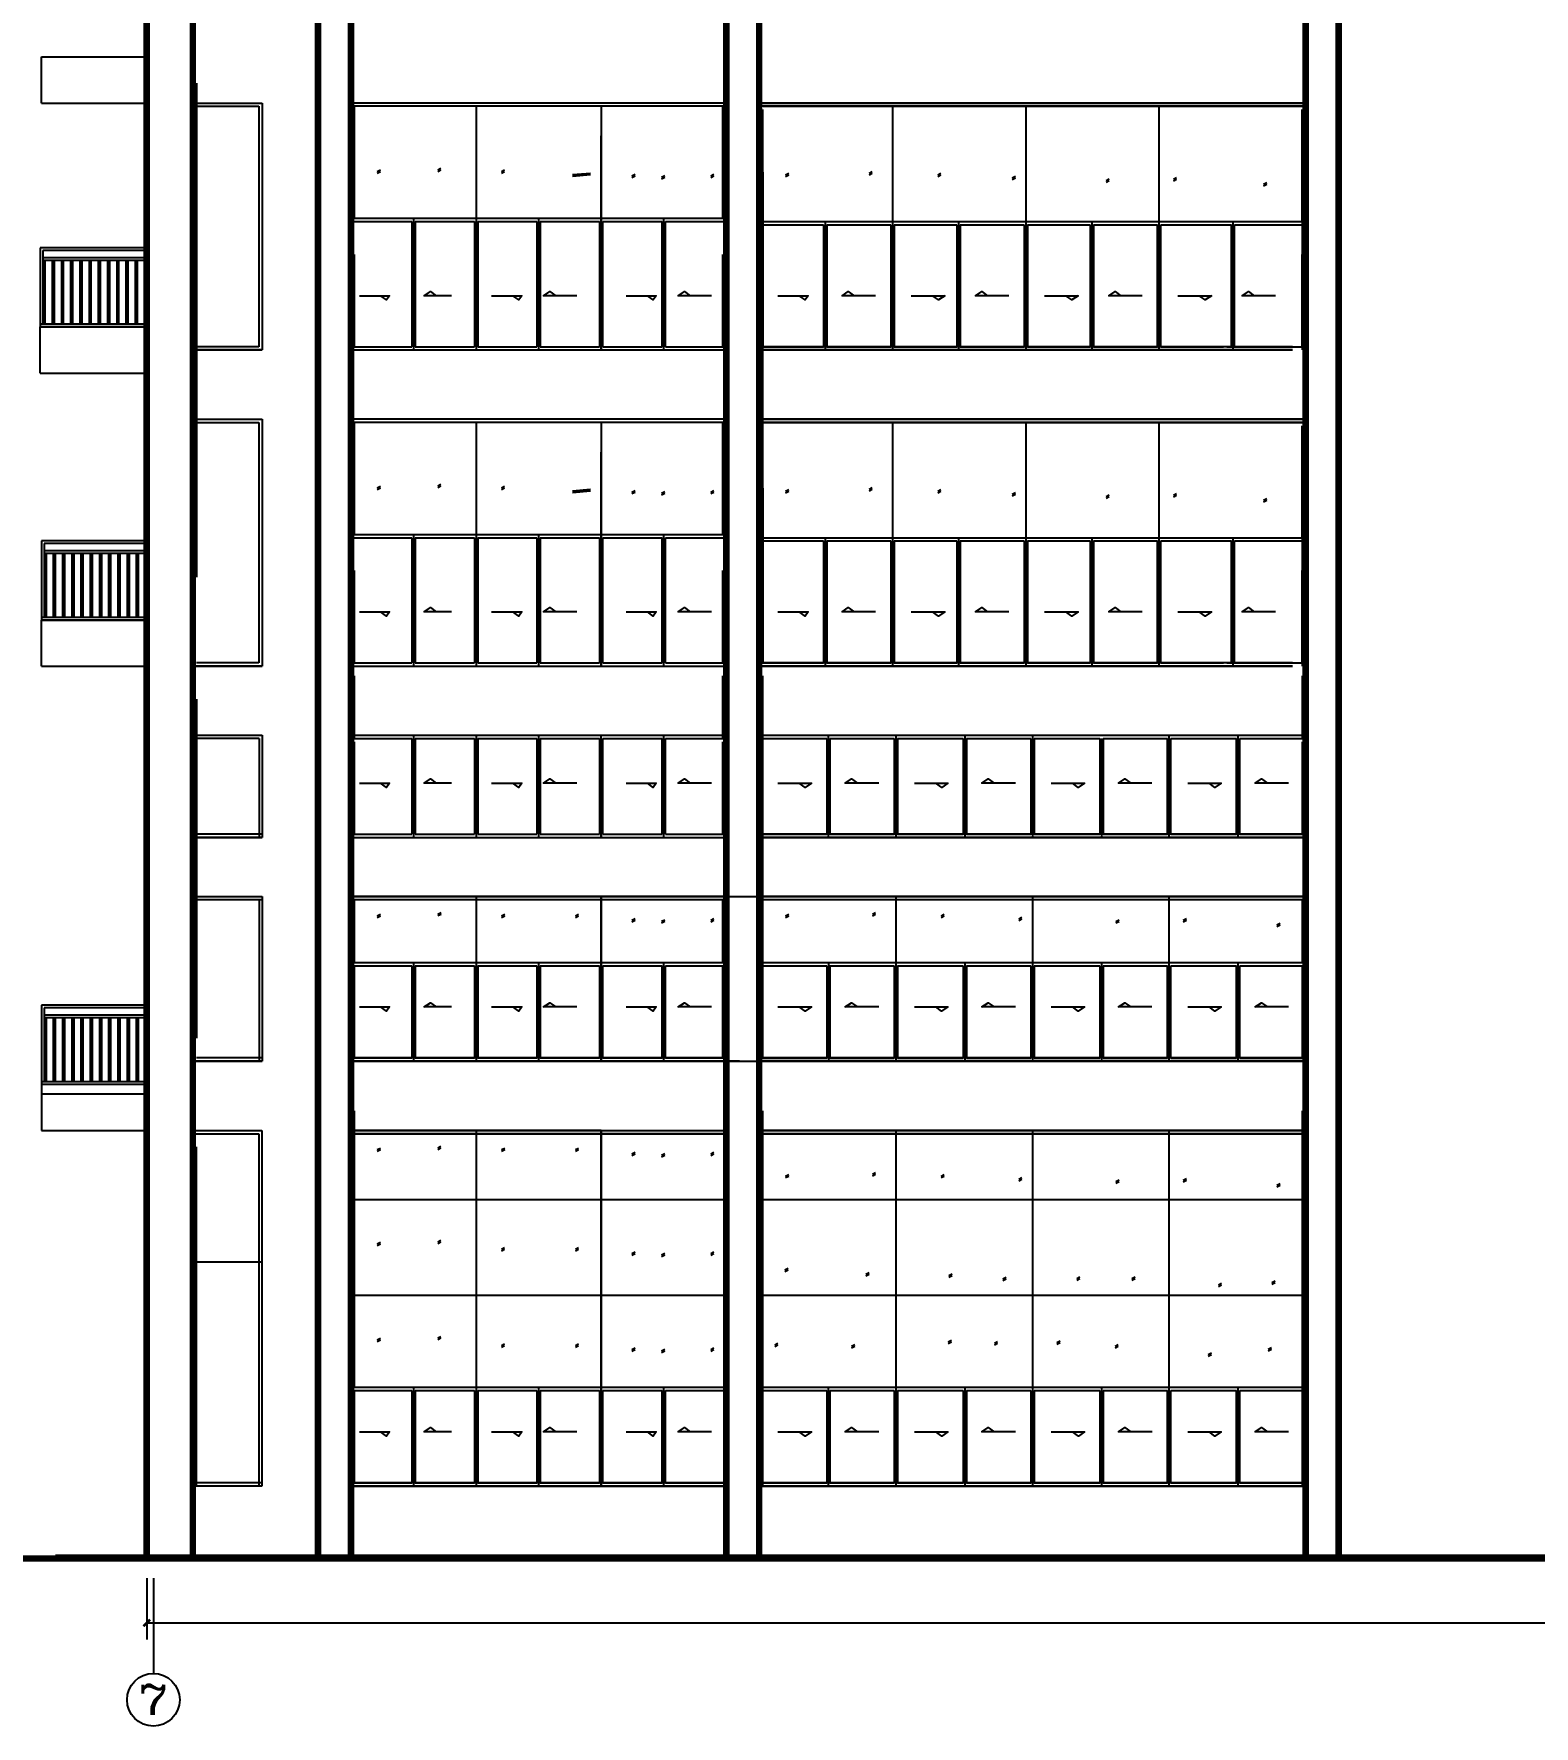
# Model space of a CAD drawing. Header units: millimetres. Extents: x 591771 to 1936534, y -622016 to 355666.
# Drawn here: x 689958 to 712742, y -89954 to -64259 of the extents above; entities that cross this region are included whole.
import ezdxf
from ezdxf.enums import TextEntityAlignment as Align

# ---------------------------------------------------------------- set-up
doc = ezdxf.new("R2010")
doc.units = ezdxf.units.MM
doc.header["$LTSCALE"] = 80
doc.linetypes.add('JIS_08_25', pattern=[28, 25, -1.125, 0.75, -1.125])
for name, color, linetype in [('\\M+5B4B0\\M+5BBA7', 124, 'Continuous'), ('\\M+5C0B8\\M+5B8CB', 6, 'Continuous'), ('\\M+5C1A2\\M+5C3E6\\M+5CFDF\\M+5CCF51', 7, 'Continuous'), ('\\M+5C1A2\\M+5C3E6\\M+5CFDF\\M+5CCF55', 140, 'Continuous'), ('AXIS', 3, 'Continuous'), ('AXIS_TEXT', 7, 'Continuous'), ('PUB_DIM', 3, 'Continuous'), ('WINDOW', 4, 'Continuous')]:
    doc.layers.add(name, color=color, linetype=linetype)
doc.styles.add('_TCH_AXIS', font='COMPLEX', dxfattribs={"bigfont": 'GBCBIG'})
doc.styles.add('DIM_FONT', font='SIMPLEX.shx', dxfattribs={"width": 0.8})
doc.dimstyles.new('DIMN', dxfattribs={"dimtxt": 300, "dimasz": 100, "dimexe": 250, "dimexo": 300, "dimgap": 150, "dimtad": 1, "dimdec": 0, "dimzin": 0, "dimdsep": 46, "dimtxsty": 'DIM_FONT', "dimblk": 'ARCHTICK', "dimcen": 0.09, "dimclrt": 7, "dimazin": 2, "dimtfac": 1, "dimtdec": 0, "dimtix": 1, "dimtmove": 2, "dimatfit": 3, "dimldrblk": 'ARCHTICK', "dimfxl": 0, "dimtolj": 1, "dimtzin": 0, "dimarcsym": 0})

# ---------------------------------------------------------------- blocks, each defined once
blk = doc.blocks.new('lmg3')
at = {"layer": '\\M+5B4B0\\M+5BBA7'}
for p, q in [((810879, -551852), (802579, -551852)), ((802579, -551852), (802579, -554352)), ((810829, -551902), (802629, -551902)), ((802629, -551902), (802629, -552852)), ((804654, -551852), (804654, -554352)), ((806729, -551852), (806729, -554352)), ((808804, -554352), (808804, -551852)), ((810829, -552852), (810829, -551902)), ((810879, -554352), (810879, -551852)), ((802629, -552852), (810879, -552852)), ((803629, -552852), (803629, -554352)), ((804679, -552902), (804679, -554302)), ((805704, -552852), (805704, -554352)), ((807779, -552852), (807779, -554352)), ((809854, -554352), (809854, -552852)), ((802579, -554352), (810879, -554352))]:
    blk.add_line(p, q, dxfattribs=at)
at = {"layer": 'WINDOW', "color": 252}
for p, q in [((803028, -552124), (802979, -552149)), ((803028, -552149), (802979, -552174)), ((804347, -552096), (804298, -552121)), ((804347, -552121), (804298, -552146)), ((805389, -552124), (805340, -552149)), ((805389, -552149), (805340, -552174)), ((806569, -552170), (806520, -552195)), ((809068, -552188), (809019, -552213)), ((806569, -552195), (806520, -552220)), ((808045, -552207), (807996, -552232)), ((808045, -552232), (807996, -552257)), ((809068, -552213), (809019, -552238)), ((810489, -552262), (810439, -552287)), ((810489, -552287), (810439, -552312)), ((802629, -552902), (803604, -552902)), ((802629, -552902), (802629, -554302)), ((803604, -552902), (803604, -554302)), ((803654, -552902), (804629, -552902)), ((803654, -552902), (803654, -554302)), ((804629, -552902), (804629, -554302)), ((804679, -552902), (805679, -552902)), ((805679, -552902), (805679, -554302)), ((805729, -552902), (806704, -552902)), ((805729, -552902), (805729, -554302)), ((806704, -552902), (806704, -554302)), ((806754, -552902), (807754, -552902)), ((806754, -552902), (806754, -554302)), ((807754, -552902), (807754, -554302)), ((807804, -552902), (808779, -552902)), ((807804, -552902), (807804, -554302)), ((808779, -554302), (808779, -552902)), ((808829, -552902), (809829, -552902)), ((808829, -554302), (808829, -552902)), ((809829, -554302), (809829, -552902)), ((809879, -552902), (810829, -552902)), ((809879, -554302), (809879, -552902)), ((810829, -554302), (810829, -552902)), ((802629, -554302), (803604, -554302)), ((803654, -554302), (804629, -554302)), ((804679, -554302), (805679, -554302)), ((805729, -554302), (806704, -554302)), ((806754, -554302), (807754, -554302)), ((807804, -554302), (808779, -554302)), ((808829, -554302), (809829, -554302)), ((809879, -554302), (810829, -554302))]:
    blk.add_line(p, q, dxfattribs=at)
for points in [[(804394, -553527), (803887, -553527), (803982, -553462), (804071, -553527)], [(806469, -553527), (805962, -553527), (806057, -553462), (806146, -553527)], [(808544, -553527), (808037, -553527), (808132, -553462), (808221, -553527)], [(810619, -553527), (810112, -553527), (810207, -553462), (810296, -553527)], [(802864, -553527), (803371, -553527), (803275, -553592), (803186, -553527)], [(804939, -553527), (805446, -553527), (805350, -553592), (805261, -553527)], [(807014, -553527), (807521, -553527), (807425, -553592), (807336, -553527)], [(809089, -553527), (809596, -553527), (809500, -553592), (809411, -553527)]]:
    blk.add_lwpolyline(points, dxfattribs=at)
blk = doc.blocks.new('lmg10')
at = {"layer": '\\M+5B4B0\\M+5BBA7'}
for p, q in [((793441, -585841), (787741, -585841)), ((787741, -585841), (787741, -588341)), ((789641, -585841), (789641, -588341)), ((791541, -588341), (791541, -585841)), ((791541, -585841), (791541, -588341)), ((793441, -588341), (793441, -585841)), ((793391, -585891), (787791, -585891)), ((787791, -585891), (787791, -586841)), ((793391, -586841), (793391, -585891)), ((787791, -586841), (793441, -586841)), ((788691, -586841), (788691, -588341)), ((790591, -586841), (790591, -588341)), ((792491, -588341), (792491, -586841)), ((789666, -586891), (789666, -588291)), ((787741, -588341), (793441, -588341))]:
    blk.add_line(p, q, dxfattribs=at)
at = {"layer": 'WINDOW', "color": 252}
for p, q in [((789109, -586085), (789060, -586110)), ((788190, -586113), (788141, -586138)), ((788190, -586138), (788141, -586163)), ((789109, -586110), (789060, -586135)), ((790076, -586113), (790027, -586138)), ((790076, -586138), (790027, -586163)), ((791198, -586113), (791149, -586138)), ((791198, -586138), (791149, -586163)), ((792055, -586177), (792006, -586202)), ((792055, -586202), (792006, -586227)), ((792507, -586196), (792458, -586221)), ((792507, -586221), (792458, -586246)), ((793253, -586177), (793204, -586202)), ((793253, -586202), (793204, -586227)), ((787791, -586891), (788666, -586891)), ((787791, -586891), (787791, -588291)), ((788666, -586891), (788666, -588291)), ((788716, -586891), (789616, -586891)), ((788716, -586891), (788716, -588291)), ((789616, -586891), (789616, -588291)), ((789666, -586891), (790566, -586891)), ((790566, -586891), (790566, -588291)), ((790616, -586891), (791516, -586891)), ((790616, -586891), (790616, -588291)), ((791516, -586891), (791516, -588291)), ((791566, -586891), (792466, -586891)), ((791566, -588291), (791566, -586891)), ((792466, -588291), (792466, -586891)), ((792516, -586891), (793391, -586891)), ((792516, -588291), (792516, -586891)), ((793391, -588291), (793391, -586891)), ((787791, -588291), (788666, -588291)), ((788716, -588291), (789616, -588291)), ((789666, -588291), (790566, -588291)), ((790616, -588291), (791516, -588291)), ((791566, -588291), (792466, -588291)), ((792516, -588291), (793391, -588291))]:
    blk.add_line(p, q, dxfattribs=at)
for points in [[(787870, -587516), (788327, -587516), (788281, -587582), (788192, -587516)], [(789267, -587516), (788853, -587516), (788948, -587451), (789037, -587516)], [(789878, -587516), (790335, -587516), (790289, -587582), (790200, -587516)], [(791174, -587516), (790667, -587516), (790763, -587451), (790852, -587516)], [(791920, -587516), (792377, -587516), (792331, -587582), (792242, -587516)], [(793216, -587516), (792709, -587516), (792805, -587451), (792894, -587516)]]:
    blk.add_lwpolyline(points, dxfattribs=at)
blk = doc.blocks.new('_ArchTick')
at = {"color": 0, "linetype": 'ByBlock', "const_width": 0.4}
blk.add_lwpolyline([(-0.5, -0.5), (0.5, 0.5)], dxfattribs=at)
blk = doc.blocks.new('*D132')
at = {"layer": 'Defpoints', "color": 0, "transparency": 16777216}
for p in [(691673, -87409), (746173, -87409), (746173, -88386)]:
    blk.add_point(p, dxfattribs=at)
at = {"layer": 'PUB_DIM', "color": 0, "lineweight": -2, "transparency": 16777216}
for p, q in [((691673, -87709), (691673, -88636)), ((746173, -87709), (746173, -88636)), ((691673, -88386), (746173, -88386))]:
    blk.add_line(p, q, dxfattribs=at)
at = {"layer": 'PUB_DIM', "color": 0, "lineweight": -2, "transparency": 16777216, "xscale": 100, "yscale": 100, "zscale": 100, "rotation": 180}
blk.add_blockref('_ArchTick', (691673, -88386), dxfattribs=at)
at = {"layer": 'PUB_DIM', "color": 0, "lineweight": -2, "transparency": 16777216, "xscale": 100, "yscale": 100, "zscale": 100}
blk.add_blockref('_ArchTick', (746173, -88386), dxfattribs=at)
at = {"layer": 'PUB_DIM', "color": 7, "transparency": 16777216, "insert": (718923, -88086), "char_height": 300, "attachment_point": 5, "style": 'DIM_FONT'}
blk.add_mtext('\\A1;54500', dxfattribs=at)

msp = doc.modelspace()

# ---------------------------------------------------------------- linework, layer by layer
at = {"layer": '\\M+5B4B0\\M+5BBA7'}
for p, q in [((694773.1, -63308.8), (694773.1, -69808.8)), ((692427.5, -65008.8), (692427.5, -67658.8)), ((692427.5, -65508.8), (692427.5, -68158.8)), ((700473.1, -65308.8), (694773.1, -65308.8)), ((700423.1, -65358.8), (694823.1, -65358.8)), ((694823.1, -65358.8), (694823.1, -67058.8)), ((696673.2, -65358.8), (696673.2, -69058.8)), ((698573.2, -65358.8), (698573.2, -69058.8)), ((700423.1, -67058.8), (700423.1, -65358.8)), ((709268.5, -65308.8), (700973.2, -65308.8)), ((709268.5, -65358.8), (701023.2, -65358.8)), ((701023.2, -65408.8), (701023.2, -67108.8)), ((702998.2, -65358.8), (702998.2, -69058.8)), ((705023.2, -65358.8), (705023.2, -69058.8)), ((707048.2, -69058.8), (707048.2, -65358.8)), ((709218.5, -67108.8), (709218.5, -65408.8)), ((694773.2, -65808.8), (694773.2, -69058.8)), ((698573.2, -69058.8), (698573.2, -65808.8)), ((700473.2, -69058.8), (700473.2, -65808.8)), ((700973.2, -65808.8), (700973.2, -69058.8)), ((701027.8, -66358.8), (701027.8, -69008.8)), ((694823.1, -67058.8), (700473.1, -67058.8)), ((695723.2, -67058.8), (695723.2, -69058.8)), ((697623.2, -67058.8), (697623.2, -69058.8)), ((699523.2, -69058.8), (699523.2, -67058.8)), ((696698.2, -67108.8), (696698.2, -69008.8)), ((701023.2, -67108.8), (709218.5, -67108.8)), ((701973.2, -67108.8), (701973.2, -69058.8)), ((703023.2, -67158.8), (703023.2, -69008.8)), ((703998.2, -67108.8), (703998.2, -69058.8)), ((706023.2, -67108.8), (706023.2, -69058.8)), ((708168.5, -69058.8), (708168.5, -67108.8)), ((692372.9, -69058.8), (693427.5, -69058.8)), ((694773.2, -69058.8), (700473.2, -69058.8)), ((700973.2, -69058.8), (709073.2, -69058.8)), ((692427.5, -69808.8), (692427.5, -72458.8)), ((700473.1, -70108.8), (694773.1, -70108.8)), ((709268.5, -70108.8), (700973.2, -70108.8)), ((700423.1, -70158.8), (694823.1, -70158.8)), ((694823.1, -70158.8), (694823.1, -71858.8)), ((696673.2, -70158.8), (696673.2, -73858.8)), ((698573.2, -70158.8), (698573.2, -73858.8)), ((700423.1, -71858.8), (700423.1, -70158.8)), ((709268.5, -70158.8), (701023.2, -70158.8)), ((701023.2, -70208.8), (701023.2, -71908.8)), ((702998.2, -70158.8), (702998.2, -73858.8)), ((705023.2, -70158.8), (705023.2, -73858.8)), ((707048.2, -73858.8), (707048.2, -70158.8)), ((709218.5, -71908.8), (709218.5, -70208.8)), ((694773.2, -70608.8), (694773.2, -73858.8)), ((698573.2, -73858.8), (698573.2, -70608.8)), ((700473.2, -73858.8), (700473.2, -70608.8)), ((700973.2, -70608.8), (700973.2, -73858.8)), ((701027.8, -71158.8), (701027.8, -73808.8)), ((694823.1, -71858.8), (700473.1, -71858.8)), ((695723.2, -71858.8), (695723.2, -73858.8)), ((696698.2, -71908.8), (696698.2, -73808.8)), ((697623.2, -71858.8), (697623.2, -73858.8)), ((699523.2, -73858.8), (699523.2, -71858.8)), ((701023.2, -71908.8), (709218.5, -71908.8)), ((701973.2, -71908.8), (701973.2, -73858.8)), ((703998.2, -71908.8), (703998.2, -73858.8)), ((706023.2, -71908.8), (706023.2, -73858.8)), ((708168.5, -73858.8), (708168.5, -71908.8)), ((703023.2, -71958.8), (703023.2, -73808.8)), ((692372.9, -73858.8), (693427.5, -73858.8)), ((694773.2, -73858.8), (700473.2, -73858.8)), ((694773.2, -73958.8), (694773.2, -76458.8)), ((700473.2, -76458.8), (700473.2, -73958.8)), ((700973.1, -73958.8), (700973.1, -76458.8)), ((700973.2, -73858.8), (709073.2, -73858.8)), ((694823.2, -74008.8), (694823.2, -74958.8)), ((700423.2, -74958.8), (700423.2, -74008.8)), ((701023.1, -74008.8), (701023.1, -74958.8)), ((709223.1, -74958.8), (709223.1, -74008.8)), ((692373.1, -74908.8), (693427.6, -74908.8)), ((694823.2, -74908.8), (700473.2, -74908.8)), ((695723.2, -74908.8), (695723.2, -76458.8)), ((696673.2, -74908.8), (696673.2, -76458.8)), ((696698.2, -74958.8), (696698.2, -76408.8)), ((697623.2, -74908.8), (697623.2, -76458.8)), ((698573.2, -76458.8), (698573.2, -74908.8)), ((698573.2, -74958.8), (698573.2, -76458.8)), ((699523.2, -76458.8), (699523.2, -74908.8)), ((701023.1, -74908.8), (709273.1, -74908.8)), ((702023.1, -74908.8), (702023.1, -76458.8)), ((703048.1, -74908.8), (703048.1, -76458.8)), ((703073.1, -74958.8), (703073.1, -76408.8)), ((704098.1, -74908.8), (704098.1, -76458.8)), ((705123.1, -74908.8), (705123.1, -76458.8)), ((706173.1, -74958.8), (706173.1, -76458.8)), ((707198.1, -76458.8), (707198.1, -74908.8)), ((708248.1, -76458.8), (708248.1, -74908.8)), ((692373.1, -76458.8), (693427.6, -76458.8)), ((694773.2, -76458.8), (700473.2, -76458.8)), ((700973.1, -76458.8), (709273.1, -76458.8)), ((692373.1, -77358.8), (693427.6, -77358.8)), ((694773.1, -77358.8), (709273.2, -77358.8)), ((692373.1, -79858.8), (693427.6, -79858.8)), ((694773.1, -79858.8), (709273.2, -79858.8)), ((694773.2, -80558.8), (694773.2, -86308.8)), ((694823.2, -80608.8), (694823.2, -84808.8)), ((700973.2, -80558.8), (700973.2, -86308.8)), ((701023.2, -80608.8), (701023.2, -84808.8)), ((709223.2, -84808.8), (709223.2, -80608.8)), ((709273.2, -86308.8), (709273.2, -80558.8)), ((698573.2, -80908.8), (694773.4, -80908.8)), ((696673.2, -80908.8), (696673.2, -86308.8)), ((698573.2, -86308.8), (698573.2, -80908.8)), ((698573.2, -80908.8), (698573.2, -86308.8)), ((700473.4, -80908.8), (700473.2, -80908.8)), ((709273.2, -80908.8), (700973.2, -80908.8)), ((703048.2, -80908.8), (703048.2, -86308.8)), ((705123.2, -80908.8), (705123.2, -86308.8)), ((707198.2, -86308.8), (707198.2, -80908.8)), ((692423.1, -81158.8), (692423.1, -86258.8)), ((700423.4, -80958.8), (694823.4, -80958.8)), ((701022.9, -81158.8), (701022.9, -86258.8)), ((709223.2, -80958.8), (701023.2, -80958.8)), ((694823.2, -81958.8), (700473.2, -81958.8)), ((701023.2, -81958.8), (709273.2, -81958.8)), ((693423.1, -82908.8), (692423.1, -82908.8)), ((694823.2, -83408.8), (700473.2, -83408.8)), ((701023.2, -83408.8), (709273.2, -83408.8)), ((694823.2, -84808.8), (700473.2, -84808.8)), ((695723.2, -84808.8), (695723.2, -86308.8)), ((696698.2, -84858.8), (696698.2, -86258.8)), ((697623.2, -84808.8), (697623.2, -86308.8)), ((699523.2, -86308.8), (699523.2, -84808.8)), ((701023.2, -84808.8), (709273.2, -84808.8)), ((702023.2, -84808.8), (702023.2, -86308.8)), ((703073.2, -84858.8), (703073.2, -86258.8)), ((704098.2, -84808.8), (704098.2, -86308.8)), ((706173.2, -84808.8), (706173.2, -86308.8)), ((708248.2, -86308.8), (708248.2, -84808.8)), ((694773.2, -86308.8), (700473.2, -86308.8)), ((700973.2, -86308.8), (709273.2, -86308.8))]:
    msp.add_line(p, q, dxfattribs=at)
at = {"layer": '\\M+5B4B0\\M+5BBA7', "ltscale": 20}
for p, q in [((709268.5, -64808.8), (709268.5, -68308.8)), ((692377.6, -65308.8), (693427.5, -65308.8)), ((692427.6, -65358.8), (693377.5, -65358.8)), ((693377.5, -65358.8), (693377.5, -69008.8)), ((693427.5, -65308.8), (693427.5, -69058.8)), ((700473.2, -65308.8), (700473.2, -68808.8)), ((700982.4, -65308.8), (709268.5, -65308.8)), ((701032.4, -65358.8), (709268.5, -65358.8)), ((709268.5, -65308.8), (709268.5, -68808.8)), ((709218.5, -66358.8), (709218.5, -69058.8)), ((692427.5, -67358.8), (692427.5, -72508.8)), ((701022.9, -67358.8), (701022.9, -72508.8)), ((692427.5, -67658.8), (692427.5, -72458.8)), ((700473.2, -67608.8), (700473.2, -72508.8)), ((700972.9, -67608.8), (700972.9, -72508.8)), ((701022.9, -67658.8), (701022.9, -72458.8)), ((709268.5, -67608.8), (709268.5, -72508.8)), ((693427.5, -69058.8), (692377.5, -69058.8)), ((693377.5, -69008.8), (692427.5, -69008.8)), ((709073.2, -69058.8), (700977.8, -69058.8)), ((709073.2, -69008.8), (701027.8, -69008.8)), ((709268.5, -69608.8), (709268.5, -73108.8)), ((692377.6, -70108.8), (693427.5, -70108.8)), ((693427.5, -70108.8), (693427.5, -73858.8)), ((700982.4, -70108.8), (709268.5, -70108.8)), ((692427.6, -70158.8), (693377.5, -70158.8)), ((693377.5, -70158.8), (693377.5, -73808.8)), ((701032.4, -70158.8), (709268.5, -70158.8)), ((709218.5, -71158.8), (709218.5, -73858.8)), ((693427.5, -73858.8), (692377.5, -73858.8)), ((693377.5, -73808.8), (692427.5, -73808.8)), ((709073.2, -73858.8), (700977.8, -73858.8)), ((709073.2, -73808.8), (701027.8, -73808.8)), ((692427.6, -74358.8), (692427.6, -79508.8)), ((701023.1, -74358.8), (701023.1, -79508.8)), ((692373.1, -74608.8), (692373.1, -79508.8)), ((692377.6, -74608.8), (692377.6, -79508.8)), ((692427.6, -74658.8), (692427.6, -79458.8)), ((700973.1, -74608.8), (700973.1, -79508.8)), ((701023.1, -74658.8), (701023.1, -79458.8)), ((709268.7, -74608.8), (709268.7, -79508.8)), ((693377.6, -74958.8), (692377.6, -74958.8)), ((693377.6, -74958.8), (693377.6, -76458.8)), ((693427.6, -74908.8), (693427.6, -76458.8)), ((693427.6, -76458.8), (692377.6, -76458.8)), ((693427.6, -76408.8), (692427.6, -76408.8)), ((709268.7, -76458.8), (700973.1, -76458.8)), ((709218.7, -76408.8), (701023.1, -76408.8)), ((693427.6, -77408.8), (692377.6, -77408.8)), ((693377.6, -77408.8), (693377.6, -79858.8)), ((693427.6, -77358.8), (693427.6, -79858.8)), ((700473.1, -77408.8), (694765, -77408.8)), ((709268.7, -77408.8), (700973.1, -77408.8)), ((693427.6, -79858.8), (692377.6, -79858.8)), ((693427.6, -79808.8), (692427.6, -79808.8)), ((700473.1, -79808.8), (694773.1, -79808.8)), ((700673.2, -79858.8), (694773.1, -79858.8)), ((709268.7, -79858.8), (700973.1, -79858.8)), ((709218.7, -79808.8), (701023.1, -79808.8)), ((692423.1, -80908.8), (693423.1, -80908.8)), ((693423.1, -80908.8), (693423.1, -86308.8)), ((694773.2, -80908.8), (700473.4, -80908.8)), ((700972.9, -80908.8), (709268.5, -80908.8)), ((692423.1, -80958.8), (693373.1, -80958.8)), ((692423.1, -81158.8), (692423.1, -86308.8)), ((693373.1, -80958.8), (693373.1, -86308.8)), ((694773.2, -80958.8), (700473.4, -80958.8)), ((701022.9, -80958.8), (709218.5, -80958.8)), ((701022.9, -81158.8), (701022.9, -86308.8)), ((692373.1, -81408.8), (692373.1, -86308.8)), ((700972.9, -81408.8), (700972.9, -86308.8)), ((709218.5, -81408.8), (709218.5, -86308.8)), ((709268.5, -81408.8), (709268.5, -86308.8)), ((692423.1, -81458.8), (692423.1, -86258.8)), ((701022.9, -81458.8), (701022.9, -86258.8)), ((693423.1, -86308.8), (692373.1, -86308.8)), ((693423.1, -86258.8), (692423.1, -86258.8)), ((700473.2, -86258.8), (694773.1, -86258.8)), ((700473.2, -86308.8), (694773.1, -86308.8)), ((709268.5, -86308.8), (700972.9, -86308.8)), ((709218.5, -86258.8), (701022.9, -86258.8))]:
    msp.add_line(p, q, dxfattribs=at)
at = {"layer": '\\M+5B4B0\\M+5BBA7', "color": 7, "linetype": 'JIS_08_25'}
for p, q in [((692372.9, -65308.8), (693427.5, -65308.8)), ((692372.9, -70108.8), (693427.5, -70108.8))]:
    msp.add_line(p, q, dxfattribs=at)
at = {"layer": '\\M+5C0B8\\M+5B8CB'}
for p, q in [((690056.2, -67508.8), (690056.2, -68708.8)), ((691655.2, -67508.8), (690056.2, -67508.8)), ((690096.2, -67548.8), (690096.2, -68608.8)), ((691655.2, -67548.8), (690096.2, -67548.8)), ((690096.2, -67648.8), (690096.2, -68608.8)), ((691655.2, -67658.8), (690096.2, -67658.8)), ((691655.2, -67698.8), (690096.2, -67698.8)), ((690096.2, -67698.8), (690096.2, -68508.8)), ((690096.2, -67714.3), (690096.2, -68668.8)), ((690126.2, -67698.8), (690126.2, -68668.8)), ((690236.2, -67698.8), (690236.2, -68668.8)), ((690266.2, -67698.8), (690266.2, -68668.8)), ((690376.2, -67698.8), (690376.2, -68668.8)), ((690406.2, -67698.8), (690406.2, -68668.8)), ((690516.2, -67698.8), (690516.2, -68668.8)), ((690546.2, -67698.8), (690546.2, -68668.8)), ((690656.2, -67698.8), (690656.2, -68668.8)), ((690686.2, -67698.8), (690686.2, -68668.8)), ((690796.2, -67698.8), (690796.2, -68668.8)), ((690826.2, -67698.8), (690826.2, -68668.8)), ((690936.2, -67698.8), (690936.2, -68668.8)), ((690966.2, -67698.8), (690966.2, -68668.8)), ((691076.2, -67698.8), (691076.2, -68668.8)), ((691106.2, -67698.8), (691106.2, -68668.8)), ((691216.2, -67698.8), (691216.2, -68668.8)), ((691216.2, -67698.8), (691216.2, -68668.8)), ((691246.2, -67698.8), (691246.2, -68668.8)), ((691246.2, -67698.8), (691246.2, -68668.8)), ((691356.2, -67698.8), (691356.2, -68668.8)), ((691356.2, -67698.8), (691356.2, -68668.8)), ((691386.2, -67698.8), (691386.2, -68668.8)), ((691386.2, -67698.8), (691386.2, -68668.8)), ((691496.2, -67698.8), (691496.2, -68668.8)), ((691526.2, -67698.8), (691526.2, -68668.8)), ((691655.2, -68668.8), (690056.2, -68668.8)), ((691655.2, -68708.8), (690056.2, -68708.8)), ((690056.2, -68708.8), (691655.2, -68708.8)), ((690074.2, -71958.8), (690074.2, -73158.8)), ((691673.2, -71958.8), (690074.2, -71958.8)), ((690114.2, -71998.8), (690114.2, -73058.8)), ((691673.2, -71998.8), (690114.2, -71998.8)), ((690114.2, -72098.8), (690114.2, -73058.8)), ((691673.2, -72108.8), (690114.2, -72108.8)), ((691673.2, -72148.8), (690114.2, -72148.8)), ((690114.2, -72148.8), (690114.2, -72958.8)), ((690114.2, -72164.3), (690114.2, -73118.8)), ((690144.2, -72148.8), (690144.2, -73118.8)), ((690254.2, -72148.8), (690254.2, -73118.8)), ((690284.2, -72148.8), (690284.2, -73118.8)), ((690394.2, -72148.8), (690394.2, -73118.8)), ((690424.2, -72148.8), (690424.2, -73118.8)), ((690534.2, -72148.8), (690534.2, -73118.8)), ((690564.2, -72148.8), (690564.2, -73118.8)), ((690674.2, -72148.8), (690674.2, -73118.8)), ((690704.2, -72148.8), (690704.2, -73118.8)), ((690814.2, -72148.8), (690814.2, -73118.8)), ((690844.2, -72148.8), (690844.2, -73118.8)), ((690954.2, -72148.8), (690954.2, -73118.8)), ((690984.2, -72148.8), (690984.2, -73118.8)), ((691094.2, -72148.8), (691094.2, -73118.8)), ((691124.2, -72148.8), (691124.2, -73118.8)), ((691234.2, -72148.8), (691234.2, -73118.8)), ((691234.2, -72148.8), (691234.2, -73118.8)), ((691264.2, -72148.8), (691264.2, -73118.8)), ((691264.2, -72148.8), (691264.2, -73118.8)), ((691374.2, -72148.8), (691374.2, -73118.8)), ((691374.2, -72148.8), (691374.2, -73118.8)), ((691404.2, -72148.8), (691404.2, -73118.8)), ((691404.2, -72148.8), (691404.2, -73118.8)), ((691514.2, -72148.8), (691514.2, -73118.8)), ((691544.2, -72148.8), (691544.2, -73118.8)), ((691673.2, -73118.8), (690074.2, -73118.8)), ((691673.2, -73158.8), (690074.2, -73158.8)), ((690074.2, -73158.8), (691673.2, -73158.8)), ((690074.2, -79008.8), (690074.2, -80208.8)), ((691673.2, -79008.8), (690074.2, -79008.8)), ((690114.2, -79048.8), (690114.2, -80108.8)), ((691673.2, -79048.8), (690114.2, -79048.8)), ((690114.2, -79148.8), (690114.2, -80108.8)), ((691673.2, -79158.8), (690114.2, -79158.8)), ((691673.2, -79198.8), (690114.2, -79198.8)), ((690114.2, -79198.8), (690114.2, -80008.8)), ((690114.2, -79214.3), (690114.2, -80168.8)), ((690144.2, -79198.8), (690144.2, -80168.8)), ((690254.2, -79198.8), (690254.2, -80168.8)), ((690284.2, -79198.8), (690284.2, -80168.8)), ((690394.2, -79198.8), (690394.2, -80168.8)), ((690424.2, -79198.8), (690424.2, -80168.8)), ((690534.2, -79198.8), (690534.2, -80168.8)), ((690564.2, -79198.8), (690564.2, -80168.8)), ((690674.2, -79198.8), (690674.2, -80168.8)), ((690704.2, -79198.8), (690704.2, -80168.8)), ((690814.2, -79198.8), (690814.2, -80168.8)), ((690844.2, -79198.8), (690844.2, -80168.8)), ((690954.2, -79198.8), (690954.2, -80168.8)), ((690984.2, -79198.8), (690984.2, -80168.8)), ((691094.2, -79198.8), (691094.2, -80168.8)), ((691124.2, -79198.8), (691124.2, -80168.8)), ((691234.2, -79198.8), (691234.2, -80168.8)), ((691234.2, -79198.8), (691234.2, -80168.8)), ((691264.2, -79198.8), (691264.2, -80168.8)), ((691264.2, -79198.8), (691264.2, -80168.8)), ((691374.2, -79198.8), (691374.2, -80168.8)), ((691374.2, -79198.8), (691374.2, -80168.8)), ((691404.2, -79198.8), (691404.2, -80168.8)), ((691404.2, -79198.8), (691404.2, -80168.8)), ((691514.2, -79198.8), (691514.2, -80168.8)), ((691544.2, -79198.8), (691544.2, -80168.8)), ((691673.2, -80168.8), (690074.2, -80168.8)), ((691673.2, -80208.8), (690074.2, -80208.8))]:
    msp.add_line(p, q, dxfattribs=at)
at = {"layer": '\\M+5C1A2\\M+5C3E6\\M+5CFDF\\M+5CCF51'}
for p, q in [((691673.2, -63308.8), (691673.2, -87408.8)), ((692373.1, -63308.8), (692373.1, -87408.8)), ((690074.2, -64608.8), (691673.2, -64608.8)), ((690074.2, -65308.8), (690074.2, -64608.8)), ((690074.2, -65308.8), (691673.2, -65308.8)), ((690056.2, -69408.8), (690056.2, -68708.8)), ((690056.2, -69408.8), (691655.2, -69408.8)), ((690074.2, -73858.8), (690074.2, -73158.8)), ((690074.2, -73858.8), (691673.2, -73858.8)), ((690074.2, -80208.8), (690074.2, -80908.8)), ((691673.2, -80358.8), (690074.2, -80358.8)), ((690074.2, -80908.8), (691673.2, -80908.8)), ((690285.9, -87358.8), (748574.4, -87358.8)), ((690285.9, -87408.8), (748574.4, -87408.8))]:
    msp.add_line(p, q, dxfattribs=at)
at = {"layer": '\\M+5C1A2\\M+5C3E6\\M+5CFDF\\M+5CCF55', "const_width": 100}
for points in [[(692373.1, -87408.8), (692373.1, -62708.8), (691673.2, -62708.8), (691673.2, -87408.8), (691673.2, -63358.8)], [(694773.1, -87408.8), (694773.1, -62708.8), (694273.1, -62708.8), (694273.1, -87408.8), (694273.1, -63358.8)], [(700973.2, -87408.8), (700973.2, -62708.8), (700473.2, -62708.8), (700473.2, -87408.8), (700473.2, -63358.8)], [(709773.2, -87408.8), (709773.2, -62708.8), (709273.2, -62708.8), (709273.2, -87408.8), (709273.2, -63358.8)], [(691673.2, -63308.8), (691673.2, -87408.8)], [(689652, -87408.8), (748574.4, -87408.8)]]:
    msp.add_lwpolyline(points, dxfattribs=at)
at = {"layer": 'AXIS'}
msp.add_circle((691773.2, -89553.8), 400, dxfattribs=at)
at = {"layer": 'PUB_DIM'}
msp.add_line((691773.2, -87708.8), (691773.2, -89153.8), dxfattribs=at)
at = {"layer": 'WINDOW', "color": 252}
for p, q in [((695222.2, -66330.6), (695173.2, -66355.7)), ((695222.2, -66355.7), (695173.2, -66380.7)), ((696141, -66303), (696091.9, -66328)), ((696141, -66328), (696091.9, -66353.1)), ((697108.1, -66330.6), (697059, -66355.7)), ((697108.1, -66355.7), (697059, -66380.7)), ((698413.5, -66376.7), (698139.4, -66401.8)), ((698413.5, -66401.8), (698139.4, -66426.8)), ((699087.6, -66395.1), (699038.6, -66420.2)), ((699087.6, -66420.2), (699038.6, -66445.3)), ((699539, -66413.6), (699489.9, -66438.6)), ((699539, -66438.6), (699489.9, -66463.7)), ((700285.8, -66395.1), (700236.7, -66420.2)), ((700285.8, -66420.2), (700236.7, -66445.3)), ((701422.4, -66380.6), (701373.4, -66405.7)), ((701422.4, -66405.7), (701373.4, -66430.7)), ((702691.1, -66353), (702642.1, -66378)), ((702691.1, -66378), (702642.1, -66403.1)), ((703733.2, -66380.6), (703684.2, -66405.7)), ((703733.2, -66405.7), (703684.2, -66430.7)), ((704863.6, -66426.7), (704814.6, -66451.8)), ((704863.6, -66451.8), (704814.6, -66476.8)), ((706289.1, -66463.6), (706240.1, -66488.6)), ((706289.1, -66488.6), (706240.1, -66513.7)), ((707312.8, -66445.1), (707263.7, -66470.2)), ((707312.8, -66470.2), (707263.7, -66495.3)), ((708682.9, -66518.9), (708633.9, -66543.9)), ((708682.9, -66543.9), (708633.9, -66569)), ((694823.1, -67108.8), (695698.2, -67108.8)), ((695698.2, -67108.8), (695698.2, -69008.8)), ((695748.2, -67108.8), (696648.2, -67108.8)), ((695748.2, -67108.8), (695748.2, -69008.8)), ((696648.2, -67108.8), (696648.2, -69008.8)), ((696698.2, -67108.8), (697598.2, -67108.8)), ((697598.2, -67108.8), (697598.2, -69008.8)), ((697648.2, -67108.8), (698548.2, -67108.8)), ((697648.2, -67108.8), (697648.2, -69008.8)), ((698548.2, -67108.8), (698548.2, -69008.8)), ((698598.2, -67108.8), (699498.2, -67108.8)), ((698598.2, -69008.8), (698598.2, -67108.8)), ((699498.2, -69008.8), (699498.2, -67108.8)), ((699548.2, -67108.8), (700423.1, -67108.8)), ((699548.2, -69008.8), (699548.2, -67108.8)), ((701023.2, -67158.8), (701948.2, -67158.8)), ((701948.2, -67158.8), (701948.2, -69008.8)), ((701998.2, -67158.8), (702973.2, -67158.8)), ((701998.2, -67158.8), (701998.2, -69008.8)), ((702973.2, -67158.8), (702973.2, -69008.8)), ((703023.2, -67158.8), (703973.2, -67158.8)), ((703973.2, -67158.8), (703973.2, -69008.8)), ((704023.2, -67158.8), (704998.2, -67158.8)), ((704023.2, -67158.8), (704023.2, -69008.8)), ((704998.2, -67158.8), (704998.2, -69008.8)), ((705048.2, -67158.8), (705998.2, -67158.8)), ((705048.2, -67158.8), (705048.2, -69008.8)), ((705998.2, -67158.8), (705998.2, -69008.8)), ((706048.2, -67158.8), (707023.2, -67158.8)), ((706048.2, -67158.8), (706048.2, -69008.8)), ((707023.2, -69008.8), (707023.2, -67158.8)), ((707073.2, -67158.8), (708143.5, -67158.8)), ((707073.2, -69008.8), (707073.2, -67158.8)), ((708143.5, -69008.8), (708143.5, -67158.8)), ((708193.5, -67158.8), (709218.5, -67158.8)), ((708193.5, -69008.8), (708193.5, -67158.8)), ((694823.2, -67608.8), (694823.2, -69008.8)), ((700423.2, -69008.8), (700423.2, -67608.8)), ((701023.2, -67608.8), (701023.2, -69008.8)), ((709218.5, -69008.8), (709218.5, -67608.8)), ((694823.2, -69008.8), (695698.2, -69008.8)), ((695748.2, -69008.8), (696648.2, -69008.8)), ((696698.2, -69008.8), (697598.2, -69008.8)), ((697648.2, -69008.8), (698548.2, -69008.8)), ((698598.2, -69008.8), (699498.2, -69008.8)), ((699548.2, -69008.8), (700423.2, -69008.8)), ((701023.2, -69008.8), (701948.2, -69008.8)), ((701998.2, -69008.8), (702973.2, -69008.8)), ((703023.2, -69008.8), (703973.2, -69008.8)), ((704023.2, -69008.8), (704998.2, -69008.8)), ((705048.2, -69008.8), (705998.2, -69008.8)), ((706048.2, -69008.8), (707023.2, -69008.8)), ((707073.2, -69008.8), (708023.2, -69008.8)), ((708073.2, -69008.8), (709218.5, -69008.8)), ((695222.2, -71130.6), (695173.2, -71155.7)), ((695222.2, -71155.7), (695173.2, -71180.7)), ((696141, -71103), (696091.9, -71128)), ((696141, -71128), (696091.9, -71153.1)), ((697108.1, -71130.6), (697059, -71155.7)), ((697108.1, -71155.7), (697059, -71180.7)), ((702691.1, -71153), (702642.1, -71178)), ((698413.5, -71176.7), (698139.4, -71201.8)), ((698413.5, -71201.8), (698139.4, -71226.8)), ((699087.6, -71195.1), (699038.6, -71220.2)), ((699087.6, -71220.2), (699038.6, -71245.3)), ((699539, -71213.6), (699489.9, -71238.6)), ((699539, -71238.6), (699489.9, -71263.7)), ((700285.8, -71195.1), (700236.7, -71220.2)), ((700285.8, -71220.2), (700236.7, -71245.3)), ((701422.4, -71180.6), (701373.4, -71205.7)), ((701422.4, -71205.7), (701373.4, -71230.7)), ((702691.1, -71178), (702642.1, -71203.1)), ((703733.2, -71180.6), (703684.2, -71205.7)), ((703733.2, -71205.7), (703684.2, -71230.7)), ((704863.6, -71226.7), (704814.6, -71251.8)), ((704863.6, -71251.8), (704814.6, -71276.8)), ((706289.1, -71263.6), (706240.1, -71288.6)), ((706289.1, -71288.6), (706240.1, -71313.7)), ((707312.8, -71245.1), (707263.7, -71270.2)), ((707312.8, -71270.2), (707263.7, -71295.3)), ((708682.9, -71318.9), (708633.9, -71343.9)), ((708682.9, -71343.9), (708633.9, -71369)), ((694823.1, -71908.8), (695698.2, -71908.8)), ((695698.2, -71908.8), (695698.2, -73808.8)), ((695748.2, -71908.8), (696648.2, -71908.8)), ((695748.2, -71908.8), (695748.2, -73808.8)), ((696648.2, -71908.8), (696648.2, -73808.8)), ((696698.2, -71908.8), (697598.2, -71908.8)), ((697598.2, -71908.8), (697598.2, -73808.8)), ((697648.2, -71908.8), (698548.2, -71908.8)), ((697648.2, -71908.8), (697648.2, -73808.8)), ((698548.2, -71908.8), (698548.2, -73808.8)), ((698598.2, -71908.8), (699498.2, -71908.8)), ((698598.2, -73808.8), (698598.2, -71908.8)), ((699498.2, -73808.8), (699498.2, -71908.8)), ((699548.2, -71908.8), (700423.1, -71908.8)), ((699548.2, -73808.8), (699548.2, -71908.8)), ((701023.2, -71958.8), (701948.2, -71958.8)), ((701948.2, -71958.8), (701948.2, -73808.8)), ((701998.2, -71958.8), (702973.2, -71958.8)), ((701998.2, -71958.8), (701998.2, -73808.8)), ((702973.2, -71958.8), (702973.2, -73808.8)), ((703023.2, -71958.8), (703973.2, -71958.8)), ((703973.2, -71958.8), (703973.2, -73808.8)), ((704023.2, -71958.8), (704998.2, -71958.8)), ((704023.2, -71958.8), (704023.2, -73808.8)), ((704998.2, -71958.8), (704998.2, -73808.8)), ((705048.2, -71958.8), (705998.2, -71958.8)), ((705048.2, -71958.8), (705048.2, -73808.8)), ((705998.2, -71958.8), (705998.2, -73808.8)), ((706048.2, -71958.8), (707023.2, -71958.8)), ((706048.2, -71958.8), (706048.2, -73808.8)), ((707023.2, -73808.8), (707023.2, -71958.8)), ((707073.2, -71958.8), (708143.5, -71958.8)), ((707073.2, -73808.8), (707073.2, -71958.8)), ((708143.5, -73808.8), (708143.5, -71958.8)), ((708193.5, -71958.8), (709218.5, -71958.8)), ((708193.5, -73808.8), (708193.5, -71958.8)), ((694823.2, -72408.8), (694823.2, -73808.8)), ((700423.2, -73808.8), (700423.2, -72408.8)), ((701023.2, -72408.8), (701023.2, -73808.8)), ((709218.5, -73808.8), (709218.5, -72408.8)), ((694823.2, -73808.8), (695698.2, -73808.8)), ((695748.2, -73808.8), (696648.2, -73808.8)), ((696698.2, -73808.8), (697598.2, -73808.8)), ((697648.2, -73808.8), (698548.2, -73808.8)), ((698598.2, -73808.8), (699498.2, -73808.8)), ((699548.2, -73808.8), (700423.2, -73808.8)), ((701023.2, -73808.8), (701948.2, -73808.8)), ((701998.2, -73808.8), (702973.2, -73808.8)), ((703023.2, -73808.8), (703973.2, -73808.8)), ((704023.2, -73808.8), (704998.2, -73808.8)), ((705048.2, -73808.8), (705998.2, -73808.8)), ((706048.2, -73808.8), (707023.2, -73808.8)), ((707073.2, -73808.8), (708023.2, -73808.8)), ((708073.2, -73808.8), (709218.5, -73808.8)), ((694823.2, -74958.8), (695698.2, -74958.8)), ((694823.2, -75008.8), (694823.2, -76408.8)), ((695698.2, -74958.8), (695698.2, -76408.8)), ((695748.2, -74958.8), (696648.2, -74958.8)), ((695748.2, -74958.8), (695748.2, -76408.8)), ((696648.2, -74958.8), (696648.2, -76408.8)), ((696698.2, -74958.8), (697598.2, -74958.8)), ((697598.2, -74958.8), (697598.2, -76408.8)), ((697648.2, -74958.8), (698548.2, -74958.8)), ((697648.2, -74958.8), (697648.2, -76408.8)), ((698548.2, -74958.8), (698548.2, -76408.8)), ((698598.2, -74958.8), (699498.2, -74958.8)), ((698598.2, -76408.8), (698598.2, -74958.8)), ((699498.2, -76408.8), (699498.2, -74958.8)), ((699548.2, -74958.8), (700423.2, -74958.8)), ((699548.2, -76408.8), (699548.2, -74958.8)), ((700423.2, -76408.8), (700423.2, -75008.8)), ((701023.1, -74958.8), (701998.1, -74958.8)), ((701023.1, -75008.8), (701023.1, -76408.8)), ((701998.1, -74958.8), (701998.1, -76408.8)), ((702048.1, -74958.8), (703023.1, -74958.8)), ((702048.1, -74958.8), (702048.1, -76408.8)), ((703023.1, -74958.8), (703023.1, -76408.8)), ((703073.1, -74958.8), (704073.1, -74958.8)), ((704073.1, -74958.8), (704073.1, -76408.8)), ((704123.1, -74958.8), (705098.1, -74958.8)), ((704123.1, -74958.8), (704123.1, -76408.8)), ((705098.1, -74958.8), (705098.1, -76408.8)), ((705148.1, -74958.8), (706148.1, -74958.8)), ((705148.1, -74958.8), (705148.1, -76408.8)), ((706148.1, -74958.8), (706148.1, -76408.8)), ((706198.1, -74958.8), (707173.1, -74958.8)), ((706198.1, -74958.8), (706198.1, -76408.8)), ((707173.1, -76408.8), (707173.1, -74958.8)), ((707223.1, -74958.8), (708223.1, -74958.8)), ((707223.1, -76408.8), (707223.1, -74958.8)), ((708223.1, -76408.8), (708223.1, -74958.8)), ((708273.1, -74958.8), (709223.1, -74958.8)), ((708273.1, -76408.8), (708273.1, -74958.8)), ((709223.1, -76408.8), (709223.1, -75008.8)), ((694823.2, -76408.8), (695698.2, -76408.8)), ((695748.2, -76408.8), (696648.2, -76408.8)), ((696698.2, -76408.8), (697598.2, -76408.8)), ((697648.2, -76408.8), (698548.2, -76408.8)), ((698598.2, -76408.8), (699498.2, -76408.8)), ((699548.2, -76408.8), (700423.2, -76408.8)), ((701023.1, -76408.8), (701998.1, -76408.8)), ((702048.1, -76408.8), (703023.1, -76408.8)), ((703073.1, -76408.8), (704073.1, -76408.8)), ((704123.1, -76408.8), (705098.1, -76408.8)), ((705148.1, -76408.8), (706148.1, -76408.8)), ((706198.1, -76408.8), (707173.1, -76408.8)), ((707223.1, -76408.8), (708223.1, -76408.8)), ((708273.1, -76408.8), (709223.1, -76408.8)), ((695222.5, -81180.6), (695173.5, -81205.7)), ((696141.3, -81153), (696092.2, -81178)), ((696141.3, -81178), (696092.2, -81203.1)), ((697108.4, -81180.6), (697059.3, -81205.7)), ((698231, -81180.6), (698181.9, -81205.7)), ((695222.5, -81205.7), (695173.5, -81230.7)), ((697108.4, -81205.7), (697059.3, -81230.7)), ((698231, -81205.7), (698181.9, -81230.7)), ((699087.9, -81245.1), (699038.9, -81270.2)), ((699087.9, -81270.2), (699038.9, -81295.3)), ((699539.3, -81263.6), (699490.2, -81288.6)), ((699539.3, -81288.6), (699490.2, -81313.7)), ((700286.1, -81245.1), (700237, -81270.2)), ((700286.1, -81270.2), (700237, -81295.3)), ((701422.4, -81580.6), (701373.4, -81605.7)), ((701422.4, -81605.7), (701373.4, -81630.7)), ((702741.1, -81553), (702692.1, -81578)), ((702741.1, -81578), (702692.1, -81603.1)), ((703783.2, -81580.6), (703734.2, -81605.7)), ((703783.2, -81605.7), (703734.2, -81630.7)), ((704963.6, -81626.7), (704914.6, -81651.8)), ((704963.6, -81651.8), (704914.6, -81676.8)), ((706439.1, -81663.6), (706390.1, -81688.6)), ((706439.1, -81688.6), (706390.1, -81713.7)), ((707462.8, -81645.1), (707413.7, -81670.2)), ((707462.8, -81670.2), (707413.7, -81695.3)), ((708882.9, -81718.9), (708833.9, -81743.9)), ((708882.9, -81743.9), (708833.9, -81769)), ((695222.4, -82609.2), (695173.4, -82634.2)), ((695222.4, -82634.2), (695173.4, -82659.3)), ((696141.1, -82581.5), (696092.1, -82606.6)), ((696141.1, -82606.6), (696092.1, -82631.6)), ((697108.2, -82693.5), (697059.2, -82718.5)), ((697108.2, -82718.5), (697059.2, -82743.6)), ((698230.8, -82693.5), (698181.8, -82718.5)), ((698230.8, -82718.5), (698181.8, -82743.6)), ((699087.8, -82758), (699038.7, -82783.1)), ((699087.8, -82783.1), (699038.7, -82808.1)), ((699539.1, -82776.4), (699490.1, -82801.5)), ((699539.1, -82801.5), (699490.1, -82826.5)), ((700285.9, -82758), (700236.9, -82783.1)), ((700285.9, -82783.1), (700236.9, -82808.1)), ((701413.2, -83007.5), (701364.1, -83032.5)), ((701413.2, -83032.5), (701364.1, -83057.6)), ((702643.9, -83071.2), (702594.8, -83096.3)), ((702643.9, -83096.3), (702594.8, -83121.3)), ((703901.9, -83089.4), (703852.9, -83114.5)), ((703901.9, -83114.5), (703852.9, -83139.5)), ((704722.4, -83144.1), (704673.3, -83169.2)), ((704722.4, -83169.2), (704673.3, -83194.2)), ((705843.7, -83135), (705794.6, -83160)), ((705843.7, -83160), (705794.6, -83185.1)), ((706682.3, -83135), (706633.3, -83160)), ((706682.3, -83160), (706633.3, -83185.1)), ((707995.1, -83235.2), (707946, -83260.3)), ((708806.4, -83198.8), (708757.4, -83223.8)), ((708806.4, -83223.8), (708757.4, -83248.9)), ((707995.1, -83260.3), (707946, -83285.3)), ((695222.4, -84067.9), (695173.4, -84092.9)), ((695222.4, -84092.9), (695173.4, -84118)), ((696141.1, -84040.2), (696092.1, -84065.3)), ((696141.1, -84065.3), (696092.1, -84090.3)), ((697108.2, -84152.2), (697059.2, -84177.2)), ((697108.2, -84177.2), (697059.2, -84202.3)), ((698230.8, -84152.2), (698181.8, -84177.2)), ((698230.8, -84177.2), (698181.8, -84202.3)), ((699087.8, -84216.7), (699038.7, -84241.7)), ((699087.8, -84241.7), (699038.7, -84266.8)), ((699539.1, -84235.1), (699490.1, -84260.2)), ((699539.1, -84260.2), (699490.1, -84285.2)), ((700285.9, -84216.7), (700236.9, -84241.7)), ((700285.9, -84241.7), (700236.9, -84266.8)), ((701258.2, -84146.2), (701209.2, -84171.3)), ((701258.2, -84171.3), (701209.2, -84196.3)), ((702425.1, -84164.5), (702376, -84189.5)), ((702425.1, -84189.5), (702376, -84214.6)), ((703892.8, -84100.7), (703843.7, -84125.7)), ((703892.8, -84125.7), (703843.7, -84150.8)), ((704594.7, -84118.9), (704545.7, -84144)), ((704594.7, -84144), (704545.7, -84169)), ((705542.8, -84109.8), (705493.8, -84134.8)), ((705542.8, -84134.8), (705493.8, -84159.9)), ((706427.1, -84164.5), (706378.1, -84189.5)), ((706427.1, -84189.5), (706378.1, -84214.6)), ((708751.7, -84210), (708702.7, -84235.1)), ((708751.7, -84235.1), (708702.7, -84260.1)), ((707840.1, -84292), (707791.1, -84317.1)), ((707840.1, -84317.1), (707791.1, -84342.1)), ((694823.2, -84858.8), (695698.2, -84858.8)), ((694823.2, -84858.8), (694823.2, -86258.8)), ((695698.2, -84858.8), (695698.2, -86258.8)), ((695748.2, -84858.8), (696648.2, -84858.8)), ((695748.2, -84858.8), (695748.2, -86258.8)), ((696648.2, -84858.8), (696648.2, -86258.8)), ((696698.2, -84858.8), (697598.2, -84858.8)), ((697598.2, -84858.8), (697598.2, -86258.8)), ((697648.2, -84858.8), (698548.2, -84858.8)), ((697648.2, -84858.8), (697648.2, -86258.8)), ((698548.2, -84858.8), (698548.2, -86258.8)), ((698598.2, -84858.8), (699498.2, -84858.8)), ((698598.2, -86258.8), (698598.2, -84858.8)), ((699498.2, -86258.8), (699498.2, -84858.8)), ((699548.2, -84858.8), (700423.2, -84858.8)), ((699548.2, -86258.8), (699548.2, -84858.8)), ((701023.2, -84858.8), (701998.2, -84858.8)), ((701023.2, -84858.8), (701023.2, -86258.8)), ((701998.2, -84858.8), (701998.2, -86258.8)), ((702048.2, -84858.8), (703023.2, -84858.8)), ((702048.2, -84858.8), (702048.2, -86258.8)), ((703023.2, -84858.8), (703023.2, -86258.8)), ((703073.2, -84858.8), (704073.2, -84858.8)), ((704073.2, -84858.8), (704073.2, -86258.8)), ((704123.2, -84858.8), (705098.2, -84858.8)), ((704123.2, -84858.8), (704123.2, -86258.8)), ((705098.2, -84858.8), (705098.2, -86258.8)), ((705148.2, -84858.8), (706148.2, -84858.8)), ((705148.2, -84858.8), (705148.2, -86258.8)), ((706148.2, -84858.8), (706148.2, -86258.8)), ((706198.2, -84858.8), (707173.2, -84858.8)), ((706198.2, -84858.8), (706198.2, -86258.8)), ((707173.2, -86258.8), (707173.2, -84858.8)), ((707223.2, -84858.8), (708223.2, -84858.8)), ((707223.2, -86258.8), (707223.2, -84858.8)), ((708223.2, -86258.8), (708223.2, -84858.8)), ((708273.2, -84858.8), (709223.2, -84858.8)), ((708273.2, -86258.8), (708273.2, -84858.8)), ((709223.2, -86258.8), (709223.2, -84858.8)), ((694823.2, -86258.8), (695698.2, -86258.8)), ((695748.2, -86258.8), (696648.2, -86258.8)), ((696698.2, -86258.8), (697598.2, -86258.8)), ((697648.2, -86258.8), (698548.2, -86258.8)), ((698598.2, -86258.8), (699498.2, -86258.8)), ((699548.2, -86258.8), (700423.2, -86258.8)), ((701023.2, -86258.8), (701998.2, -86258.8)), ((702048.2, -86258.8), (703023.2, -86258.8)), ((703073.2, -86258.8), (704073.2, -86258.8)), ((704123.2, -86258.8), (705098.2, -86258.8)), ((705148.2, -86258.8), (706148.2, -86258.8)), ((706198.2, -86258.8), (707173.2, -86258.8)), ((707223.2, -86258.8), (708223.2, -86258.8)), ((708273.2, -86258.8), (709223.2, -86258.8))]:
    msp.add_line(p, q, dxfattribs=at)
for points in [[(694902.3, -68234.3), (695359.7, -68234.3), (695314, -68299.3), (695224.9, -68234.3)], [(696299.5, -68234.3), (695885, -68234.3), (695980.7, -68169.2), (696069.8, -68234.3)], [(696910.2, -68234.3), (697367.5, -68234.3), (697321.8, -68299.3), (697232.7, -68234.3)], [(698206.6, -68234.3), (697699.2, -68234.3), (697795, -68169.2), (697884.1, -68234.3)], [(698952.3, -68234.3), (699409.7, -68234.3), (699364, -68299.3), (699274.9, -68234.3)], [(700248.8, -68234.3), (699741.4, -68234.3), (699837.2, -68169.2), (699926.2, -68234.3)], [(701258.1, -68234.3), (701715.4, -68234.3), (701669.7, -68299.3), (701580.6, -68234.3)], [(702738.4, -68234.3), (702231, -68234.3), (702326.8, -68169.2), (702415.9, -68234.3)], [(703283.1, -68234.3), (703790.4, -68234.3), (703694.7, -68299.3), (703605.6, -68234.3)], [(704763.4, -68234.3), (704256, -68234.3), (704351.8, -68169.2), (704440.9, -68234.3)], [(705308.1, -68234.3), (705815.4, -68234.3), (705719.7, -68299.3), (705630.6, -68234.3)], [(706788.4, -68234.3), (706281, -68234.3), (706376.8, -68169.2), (706465.9, -68234.3)], [(707333.1, -68234.3), (707840.4, -68234.3), (707744.7, -68299.3), (707655.6, -68234.3)], [(708813.4, -68234.3), (708306, -68234.3), (708401.8, -68169.2), (708490.9, -68234.3)], [(696299.5, -73034.3), (695885, -73034.3), (695980.7, -72969.2), (696069.8, -73034.3)], [(698206.6, -73034.3), (697699.2, -73034.3), (697795, -72969.2), (697884.1, -73034.3)], [(700248.8, -73034.3), (699741.4, -73034.3), (699837.2, -72969.2), (699926.2, -73034.3)], [(702738.4, -73034.3), (702231, -73034.3), (702326.8, -72969.2), (702415.9, -73034.3)], [(704763.4, -73034.3), (704256, -73034.3), (704351.8, -72969.2), (704440.9, -73034.3)], [(706788.4, -73034.3), (706281, -73034.3), (706376.8, -72969.2), (706465.9, -73034.3)], [(708813.4, -73034.3), (708306, -73034.3), (708401.8, -72969.2), (708490.9, -73034.3)], [(694902.3, -73034.3), (695359.7, -73034.3), (695314, -73099.3), (695224.9, -73034.3)], [(696910.2, -73034.3), (697367.5, -73034.3), (697321.8, -73099.3), (697232.7, -73034.3)], [(698952.3, -73034.3), (699409.7, -73034.3), (699364, -73099.3), (699274.9, -73034.3)], [(701258.1, -73034.3), (701715.4, -73034.3), (701669.7, -73099.3), (701580.6, -73034.3)], [(703283.1, -73034.3), (703790.4, -73034.3), (703694.7, -73099.3), (703605.6, -73034.3)], [(705308.1, -73034.3), (705815.4, -73034.3), (705719.7, -73099.3), (705630.6, -73034.3)], [(707333.1, -73034.3), (707840.4, -73034.3), (707744.7, -73099.3), (707655.6, -73034.3)], [(694902.3, -75634.3), (695359.7, -75634.3), (695314, -75699.3), (695224.9, -75634.3)], [(696299.5, -75634.3), (695885, -75634.3), (695980.7, -75569.2), (696069.8, -75634.3)], [(696910.2, -75634.3), (697367.5, -75634.3), (697321.8, -75699.3), (697232.7, -75634.3)], [(698206.6, -75634.3), (697699.2, -75634.3), (697795, -75569.2), (697884.1, -75634.3)], [(698952.3, -75634.3), (699409.7, -75634.3), (699364, -75699.3), (699274.9, -75634.3)], [(700248.8, -75634.3), (699741.4, -75634.3), (699837.2, -75569.2), (699926.2, -75634.3)], [(701257.9, -75634.3), (701765.3, -75634.3), (701669.5, -75699.3), (701580.5, -75634.3)], [(702788.3, -75634.3), (702280.9, -75634.3), (702376.6, -75569.2), (702465.7, -75634.3)], [(703332.9, -75634.3), (703840.3, -75634.3), (703744.5, -75699.3), (703655.5, -75634.3)], [(704863.3, -75634.3), (704355.9, -75634.3), (704451.6, -75569.2), (704540.7, -75634.3)], [(705407.9, -75634.3), (705915.3, -75634.3), (705819.5, -75699.3), (705730.5, -75634.3)], [(706938.3, -75634.3), (706430.9, -75634.3), (706526.6, -75569.2), (706615.7, -75634.3)], [(707482.9, -75634.3), (707990.3, -75634.3), (707894.5, -75699.3), (707805.5, -75634.3)], [(709013.3, -75634.3), (708505.9, -75634.3), (708601.6, -75569.2), (708690.7, -75634.3)], [(694902.3, -85484.3), (695359.7, -85484.3), (695314, -85549.3), (695224.9, -85484.3)], [(696299.5, -85484.3), (695885, -85484.3), (695980.7, -85419.2), (696069.8, -85484.3)], [(696910.2, -85484.3), (697367.5, -85484.3), (697321.8, -85549.3), (697232.7, -85484.3)], [(698206.6, -85484.3), (697699.2, -85484.3), (697795, -85419.2), (697884.1, -85484.3)], [(698952.3, -85484.3), (699409.7, -85484.3), (699364, -85549.3), (699274.9, -85484.3)], [(700248.8, -85484.3), (699741.4, -85484.3), (699837.2, -85419.2), (699926.2, -85484.3)], [(701258.1, -85484.3), (701765.4, -85484.3), (701669.7, -85549.3), (701580.6, -85484.3)], [(702788.4, -85484.3), (702281, -85484.3), (702376.8, -85419.2), (702465.9, -85484.3)], [(703333.1, -85484.3), (703840.4, -85484.3), (703744.7, -85549.3), (703655.6, -85484.3)], [(704863.4, -85484.3), (704356, -85484.3), (704451.8, -85419.2), (704540.9, -85484.3)], [(705408.1, -85484.3), (705915.4, -85484.3), (705819.7, -85549.3), (705730.6, -85484.3)], [(706938.4, -85484.3), (706431, -85484.3), (706526.8, -85419.2), (706615.9, -85484.3)], [(707483.1, -85484.3), (707990.4, -85484.3), (707894.7, -85549.3), (707805.6, -85484.3)], [(709013.4, -85484.3), (708506, -85484.3), (708601.8, -85419.2), (708690.9, -85484.3)]]:
    msp.add_lwpolyline(points, dxfattribs=at)

# ---------------------------------------------------------------- block references
at = {"layer": '\\M+5B4B0\\M+5BBA7'}
for name, p in [('lmg10', (-92967.5, 508482.2)), ('lmg3', (-101605.7, 474493))]:
    msp.add_blockref(name, p, dxfattribs=at)

# ---------------------------------------------------------------- texts
at = {"layer": 'AXIS_TEXT', "style": '_TCH_AXIS', "width": 1.5}
msp.add_text('7', height=452.5, dxfattribs=at).set_placement((691547, -89780.1), (691999.5, -89780.1), align=Align.FIT)

# ---------------------------------------------------------------- dimensions: what is measured, and where the dimension line sits
at = {"layer": 'PUB_DIM'}
dim = msp.add_aligned_dim(p1=(691673.2, -87408.8), p2=(746173.2, -87408.8), distance=-977, dimstyle='DIMN', dxfattribs=at)
dim.commit()
dim.dimension.update_dxf_attribs({"geometry": '*D132', "text_midpoint": (718923.2, -88085.7)})

doc.saveas('drawing.dxf')
